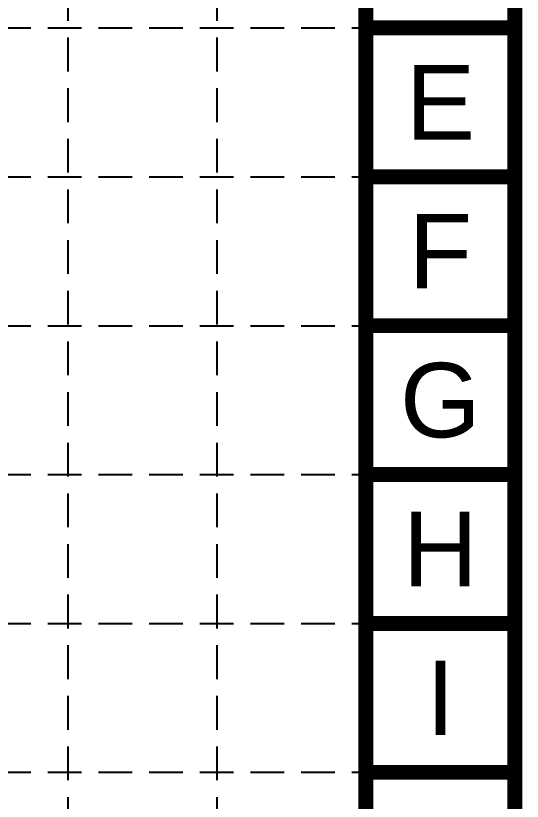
# Model space of a CAD drawing. Header units: inches. Extents: x 7994 to 10114, y 11164 to 12491.
# Drawn here: x 10001.7 to 10114.2, y 12151.7 to 12326.2 of the extents above; entities that cross this region are included whole.
import ezdxf
from ezdxf.enums import TextEntityAlignment as Align

# ---------------------------------------------------------------- set-up
doc = ezdxf.new("R2010")
doc.units = ezdxf.units.IN
doc.header["$MEASUREMENT"] = 0
doc.linetypes.add('HIDDEN', pattern=[0.375, 0.25, -0.125])
doc.layers.add('BASE', color=7, linetype='Continuous')
doc.layers.add('GRID', color=254, linetype='HIDDEN')
doc.styles.get("Standard").update_dxf_attribs({"font": 'ARIAL.TTF'})

msp = doc.modelspace()

# ---------------------------------------------------------------- linework, layer by layer
at = {"layer": 'BASE', "color": 9}
msp.add_line((10079.47, 12455.77), (10079.47, 11198.92), dxfattribs=at)
at = {"layer": 'BASE', "const_width": 3.31}
for points in [[(7995.74, 11165.85), (10112.54, 11165.85), (10112.54, 12488.85), (7995.74, 12488.85)], [(8028.82, 11198.92), (10079.47, 11198.92), (10079.47, 12455.77), (8028.82, 12455.77)]]:
    msp.add_lwpolyline(points, close=True, dxfattribs=at)
for points in [[(10112.54, 12323.47), (10079.47, 12323.47)], [(10112.54, 12290.4), (10079.47, 12290.4)], [(10112.54, 12257.32), (10079.47, 12257.32)], [(10112.54, 12224.25), (10079.47, 12224.25)], [(10112.54, 12191.17), (10079.47, 12191.17)], [(10112.54, 12158.1), (10079.47, 12158.1)]]:
    msp.add_lwpolyline(points, dxfattribs=at)
at = {"layer": 'GRID', "color": 253, "linetype": 'HIDDEN', "ltscale": 30}
for p, q in [((10013.26, 12456.32), (10013.26, 11298)), ((10046.34, 12456.32), (10046.34, 11298)), ((8028.82, 12323.47), (10079.47, 12323.47)), ((8028.82, 12290.4), (10079.47, 12290.4)), ((8028.82, 12257.32), (10079.47, 12257.32)), ((8028.82, 12224.25), (10079.47, 12224.25)), ((8028.82, 12191.17), (10079.47, 12191.17)), ((8028.82, 12158.1), (10079.47, 12158.1))]:
    msp.add_line(p, q, dxfattribs=at)

# ---------------------------------------------------------------- texts
at = {"layer": 'BASE'}
for s, p in [('E', (10096.01, 12306.94)), ('F', (10096.01, 12273.86)), ('G', (10096.01, 12240.79)), ('H', (10096.01, 12207.71)), ('I', (10096.01, 12174.64))]:
    msp.add_text(s, height=16.54, dxfattribs=at).set_placement(p, align=Align.MIDDLE_CENTER)

doc.saveas('drawing.dxf')
